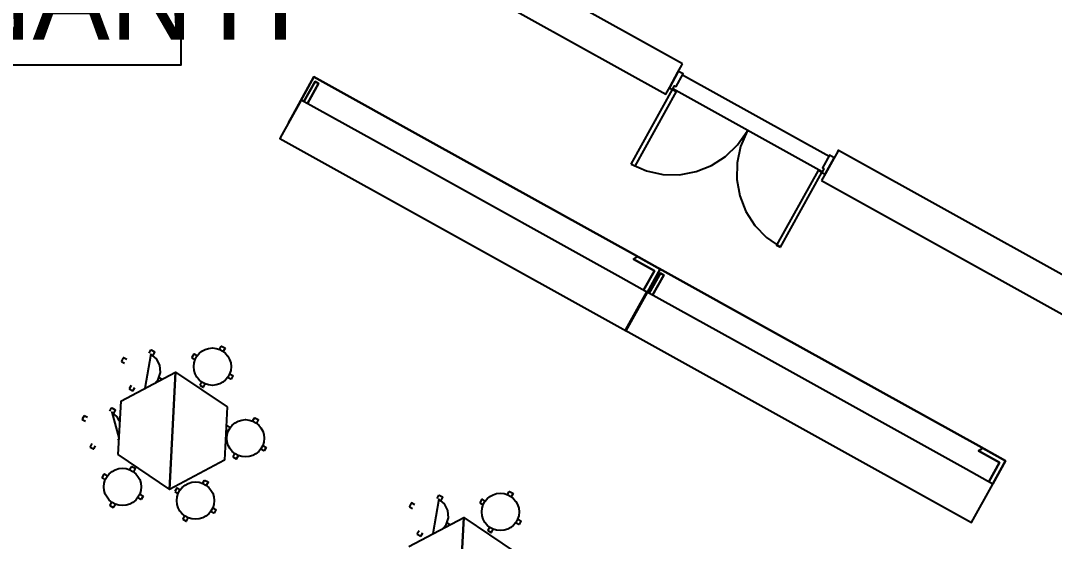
# Model space of a CAD drawing. Header units: metres. Extents: x 2.3 to 42.8, y 0.9 to 31.9.
# Drawn here: x 18.108 to 21.921, y 3.992 to 5.913 of the extents above; entities that cross this region are included whole.
import ezdxf

# ---------------------------------------------------------------- set-up
doc = ezdxf.new("R2010")
doc.units = ezdxf.units.M
for name, color, linetype in [('ARREDI', 9, 'Continuous'), ('PARETI_STRUTTURE', 7, 'Continuous'), ('WAYFINDING_RIQUADRI', 7, 'Continuous'), ('WAYFINDING_TESTI', 7, 'Continuous')]:
    doc.layers.add(name, color=color, linetype=linetype)

msp = doc.modelspace()

# ---------------------------------------------------------------- linework, layer by layer
at = {"layer": 'ARREDI'}
for points in [[(19.0957, 5.5355), (19.1126, 5.5659), (19.1899, 5.7051), (19.6302, 5.4607), (20.3686, 5.0507), (19.6302, 5.4607), (19.1899, 5.7051), (19.1126, 5.5659)], [(19.1531, 5.614), (19.1942, 5.6879), (19.2066, 5.681), (19.1656, 5.6071), (19.2066, 5.681), (19.1942, 5.6879)], [(20.3218, 4.9651), (19.5833, 5.3752), (19.1431, 5.6196), (19.0657, 5.4804), (19.0644, 5.4779), (20.3421, 4.7684), (20.4208, 4.9101)], [(20.3218, 4.9651), (19.5833, 5.3752), (19.1431, 5.6196), (19.0657, 5.4804), (19.0644, 5.4779), (20.3421, 4.7684), (20.4208, 4.9101)], [(20.406, 4.9184), (20.4458, 4.9901), (20.3682, 5.0332), (20.376, 5.0376), (20.3834, 5.0424), (20.376, 5.0376), (20.3682, 5.0332), (20.4458, 4.9901)], [(20.3686, 5.0507), (20.4677, 4.9957), (20.4203, 4.9104), (20.4677, 4.9957)], [(20.3834, 5.0424), (20.4675, 4.9958), (20.4201, 4.9105), (20.4675, 4.9958)], [(20.4636, 4.9979), (20.9038, 4.7535), (21.6423, 4.3435), (20.9038, 4.7535)], [(20.4268, 4.9068), (20.4678, 4.9807), (20.4803, 4.9738), (20.4393, 4.8999), (20.4803, 4.9738), (20.4678, 4.9807)], [(21.5954, 4.2579), (20.857, 4.668), (20.4167, 4.9124), (20.3394, 4.7732), (20.338, 4.7707), (21.6158, 4.0612), (21.6945, 4.2029)], [(21.5954, 4.2579), (20.857, 4.668), (20.4167, 4.9124), (20.3394, 4.7732), (20.338, 4.7707), (21.6158, 4.0612), (21.6945, 4.2029)], [(21.6797, 4.2112), (21.7195, 4.2829), (21.6419, 4.326), (21.6496, 4.3304), (21.6571, 4.3352), (21.6496, 4.3304), (21.6419, 4.326), (21.7195, 4.2829)], [(21.6423, 4.3435), (21.7413, 4.2885), (21.694, 4.2032), (21.7413, 4.2885)], [(21.6571, 4.3352), (21.7411, 4.2886), (21.6938, 4.2033), (21.7411, 4.2886)]]:
    msp.add_lwpolyline(points, close=True, dxfattribs=at)
for points in [[(18.5813, 4.686), (18.5879, 4.6978)], [(18.5879, 4.6978), (18.5889, 4.6981)], [(18.5889, 4.6981), (18.6013, 4.6912)], [(18.6013, 4.6912), (18.6016, 4.6901)], [(18.8415, 4.6997), (18.848, 4.7114)], [(18.848, 4.7114), (18.8491, 4.7117)], [(18.8491, 4.7117), (18.8615, 4.7049)], [(18.8618, 4.7038), (18.8553, 4.6921)], [(18.8615, 4.7049), (18.8618, 4.7038)], [(18.4862, 4.6687), (18.4793, 4.6563)], [(18.4793, 4.6563), (18.4796, 4.6552)], [(18.4796, 4.6552), (18.4913, 4.6487)], [(18.4873, 4.669), (18.4862, 4.6687)], [(18.499, 4.6625), (18.4873, 4.669)], [(18.604, 4.5757), (18.6152, 4.5889), (18.6235, 4.6145), (18.6213, 4.6413), (18.609, 4.6652), (18.5884, 4.6826), (18.5659, 4.5554)], [(18.6016, 4.6901), (18.5951, 4.6784)], [(18.7463, 4.6824), (18.7395, 4.67)], [(18.7395, 4.67), (18.7398, 4.6689)], [(18.7398, 4.6689), (18.7515, 4.6624)], [(18.7474, 4.6827), (18.7463, 4.6824)], [(18.7591, 4.6762), (18.7474, 4.6827)], [(18.4768, 4.5082), (18.6796, 4.6157), (18.6567, 4.1832), (18.6796, 4.6157), (18.87, 4.4874)], [(18.6137, 4.5808), (18.611, 4.5823)], [(18.6187, 4.596), (18.6303, 4.5896)], [(18.7751, 4.58), (18.7685, 4.5683)], [(18.8829, 4.5894), (18.8712, 4.5959)], [(18.8788, 4.6097), (18.8906, 4.6032)], [(18.884, 4.5897), (18.8829, 4.5894)], [(18.8909, 4.6021), (18.884, 4.5897)], [(18.8906, 4.6032), (18.8909, 4.6021)], [(18.5149, 4.5664), (18.5084, 4.5546)], [(18.5084, 4.5546), (18.5087, 4.5536)], [(18.5087, 4.5536), (18.5211, 4.5467)], [(18.5211, 4.5467), (18.5221, 4.547)], [(18.5221, 4.547), (18.5287, 4.5587)], [(18.7685, 4.5683), (18.7688, 4.5672)], [(18.7688, 4.5672), (18.7812, 4.5604)], [(18.7812, 4.5603), (18.7823, 4.5607)], [(18.7823, 4.5607), (18.7888, 4.5724)], [(18.4768, 4.5082), (18.4664, 4.3116)], [(18.4368, 4.4718), (18.4433, 4.4835)], [(18.4433, 4.4835), (18.4443, 4.4838)], [(18.4729, 4.4344), (18.4644, 4.4509), (18.4439, 4.4683), (18.4696, 4.3734)], [(18.4443, 4.4838), (18.4567, 4.4769)], [(18.457, 4.4758), (18.4505, 4.4641)], [(18.4567, 4.4769), (18.457, 4.4758)], [(18.87, 4.4874), (18.8595, 4.2908)], [(18.3416, 4.4544), (18.3347, 4.442)], [(18.3347, 4.442), (18.335, 4.4409)], [(18.335, 4.4409), (18.3467, 4.4344)], [(18.3427, 4.4547), (18.3416, 4.4544)], [(18.3544, 4.4482), (18.3427, 4.4547)], [(18.9637, 4.4353), (18.9702, 4.4471)], [(18.9702, 4.4471), (18.9713, 4.4474)], [(18.9713, 4.4474), (18.9836, 4.4405)], [(18.984, 4.4394), (18.9774, 4.4277)], [(18.9837, 4.4405), (18.984, 4.4394)], [(18.8655, 4.4026), (18.8737, 4.398)], [(18.8685, 4.418), (18.8661, 4.4135)], [(18.8696, 4.4183), (18.8685, 4.418)], [(18.8813, 4.4118), (18.8696, 4.4183)], [(18.3703, 4.3521), (18.3638, 4.3403)], [(18.4693, 4.3664), (18.4664, 4.368)], [(18.3638, 4.3403), (18.3641, 4.3393)], [(18.3641, 4.3393), (18.3765, 4.3324)], [(18.3765, 4.3324), (18.3776, 4.3327)], [(18.3776, 4.3327), (18.3841, 4.3444)], [(18.4663, 4.3116), (18.6567, 4.1832)], [(18.8972, 4.3156), (18.8907, 4.3039)], [(19.0051, 4.325), (18.9934, 4.3316)], [(19.001, 4.3453), (19.0127, 4.3388)], [(19.0062, 4.3253), (19.0051, 4.325)], [(19.013, 4.3377), (19.0062, 4.3253)], [(19.0127, 4.3388), (19.013, 4.3377)], [(18.8595, 4.2908), (18.6567, 4.1833)], [(18.8907, 4.3039), (18.891, 4.3028)], [(18.891, 4.3028), (18.9034, 4.296)], [(18.9034, 4.296), (18.9045, 4.2963)], [(18.9045, 4.2963), (18.911, 4.308)], [(18.4147, 4.2388), (18.4079, 4.2264)], [(18.4158, 4.2391), (18.4147, 4.2388)], [(18.4275, 4.2326), (18.4158, 4.2391)], [(18.5099, 4.2561), (18.5164, 4.2678)], [(18.5164, 4.2678), (18.5175, 4.2681)], [(18.5175, 4.2681), (18.5299, 4.2613)], [(18.5302, 4.2602), (18.5237, 4.2485)], [(18.5299, 4.2613), (18.5302, 4.2602)], [(18.4079, 4.2264), (18.4082, 4.2253)], [(18.4082, 4.2253), (18.4199, 4.2188)], [(18.7791, 4.2055), (18.7856, 4.2173)], [(18.7856, 4.2173), (18.7866, 4.2176)], [(18.7866, 4.2176), (18.799, 4.2107)], [(18.7993, 4.2096), (18.7928, 4.1979)], [(18.799, 4.2107), (18.7993, 4.2096)], [(18.5472, 4.1661), (18.5589, 4.1596)], [(18.5593, 4.1585), (18.5524, 4.1461)], [(18.5589, 4.1596), (18.5593, 4.1585)], [(18.6839, 4.1882), (18.677, 4.1758)], [(18.677, 4.1758), (18.6773, 4.1747)], [(18.6773, 4.1747), (18.689, 4.1682)], [(18.685, 4.1885), (18.6839, 4.1882)], [(18.6967, 4.182), (18.685, 4.1885)], [(19.6439, 4.1501), (19.6504, 4.1618)], [(19.6504, 4.1619), (19.6515, 4.1622)], [(19.6515, 4.1622), (19.6638, 4.1553)], [(19.904, 4.1638), (19.9105, 4.1755)], [(19.9105, 4.1755), (19.9116, 4.1758)], [(19.9116, 4.1758), (19.924, 4.169)], [(19.9243, 4.1679), (19.9178, 4.1562)], [(19.924, 4.169), (19.9243, 4.1679)], [(18.4434, 4.1364), (18.4369, 4.1247)], [(18.4369, 4.1247), (18.4372, 4.1236)], [(18.4372, 4.1236), (18.4496, 4.1167)], [(18.4507, 4.1171), (18.4572, 4.1288)], [(18.5513, 4.1458), (18.5396, 4.1523)], [(18.5524, 4.1461), (18.5513, 4.1458)], [(19.5487, 4.1328), (19.5418, 4.1204)], [(19.5418, 4.1204), (19.5421, 4.1193)], [(19.5421, 4.1193), (19.5539, 4.1128)], [(19.5498, 4.1331), (19.5487, 4.1328)], [(19.5615, 4.1266), (19.5498, 4.1331)], [(19.6665, 4.0397), (19.6778, 4.053), (19.686, 4.0786), (19.6838, 4.1054), (19.6715, 4.1293), (19.651, 4.1467), (19.6284, 4.0195)], [(19.6642, 4.1542), (19.6576, 4.1425)], [(19.6638, 4.1553), (19.6642, 4.1542)], [(19.8089, 4.1465), (19.802, 4.1341)], [(19.802, 4.1341), (19.8023, 4.133)], [(19.8023, 4.133), (19.814, 4.1265)], [(19.8099, 4.1468), (19.8089, 4.1465)], [(19.8217, 4.1402), (19.8099, 4.1468)], [(18.4496, 4.1167), (18.4507, 4.117)], [(18.7126, 4.0858), (18.7061, 4.0741)], [(18.8205, 4.0952), (18.8087, 4.1018)], [(18.8164, 4.1155), (18.8281, 4.109)], [(18.8215, 4.0955), (18.8205, 4.0952)], [(18.8284, 4.1079), (18.8215, 4.0955)], [(18.8281, 4.109), (18.8284, 4.1079)], [(18.7061, 4.0741), (18.7064, 4.073)], [(18.7064, 4.073), (18.7188, 4.0662)], [(18.7188, 4.0662), (18.7199, 4.0665)], [(18.7199, 4.0665), (18.7264, 4.0782)], [(19.5393, 3.9723), (19.7422, 4.0798), (19.7192, 3.6473), (19.7422, 4.0798), (19.9325, 3.9514)], [(19.6762, 4.0449), (19.6736, 4.0463)], [(19.6812, 4.0601), (19.6928, 4.0537)], [(19.8376, 4.0441), (19.8311, 4.0324)], [(19.9454, 4.0535), (19.9337, 4.06)], [(19.9414, 4.0738), (19.9531, 4.0673)], [(19.9465, 4.0538), (19.9454, 4.0535)], [(19.9534, 4.0662), (19.9465, 4.0538)], [(19.9531, 4.0673), (19.9534, 4.0662)], [(19.5774, 4.0304), (19.5709, 4.0187)], [(19.5709, 4.0187), (19.5712, 4.0176)], [(19.5712, 4.0176), (19.5836, 4.0108)], [(19.5836, 4.0108), (19.5847, 4.0111)], [(19.5847, 4.0111), (19.5912, 4.0228)], [(19.8311, 4.0324), (19.8314, 4.0313)], [(19.8314, 4.0313), (19.8438, 4.0244)], [(19.8438, 4.0244), (19.8448, 4.0247)], [(19.8448, 4.0247), (19.8513, 4.0365)]]:
    msp.add_lwpolyline(points, dxfattribs=at)
for centre in [(18.8152, 4.636), (18.9373, 4.3717), (18.4835, 4.1924), (18.7527, 4.1419), (19.8777, 4.1001)]:
    msp.add_circle(centre, 0.0689, dxfattribs=at)
at = {"layer": 'PARETI_STRUTTURE'}
for points in [[(20.55, 5.7538), (19.6257, 6.267)], [(19.4776, 6.2029), (20.4879, 5.642), (20.5022, 5.6678)], [(20.5007, 5.665), (20.5127, 5.6583), (20.5204, 5.6721), (20.5256, 5.6692), (20.5515, 5.716), (20.5343, 5.7256)], [(20.5022, 5.6678), (20.5328, 5.7229)], [(20.5328, 5.7229), (20.5022, 5.6678)], [(20.5328, 5.7229), (20.5471, 5.7487)], [(20.5471, 5.7487), (20.55, 5.7538)], [(20.55, 5.7133), (21.0905, 5.4132)], [(20.3598, 5.3829), (20.5127, 5.6583)], [(20.5265, 5.6507), (20.3736, 5.3753), (20.3598, 5.3829)], [(20.5127, 5.6583), (20.5265, 5.6507)], [(21.065, 5.3553), (20.5143, 5.6611)], [(20.3598, 5.3829), (20.4165, 5.3584), (20.4769, 5.3454), (20.5386, 5.3444), (20.5993, 5.3555), (20.6568, 5.3782), (20.7087, 5.4117), (20.753, 5.4546), (20.7881, 5.5054), (20.7636, 5.4488), (20.7506, 5.3884), (20.7496, 5.3267), (20.7607, 5.2659), (20.7834, 5.2085), (20.8169, 5.1566), (20.8598, 5.1123), (20.9106, 5.0771)], [(21.1092, 5.4064), (21.092, 5.416), (21.066, 5.3691), (21.0712, 5.3663), (21.0635, 5.3525), (21.0756, 5.3458)], [(21.122, 5.4295), (21.1077, 5.4037)], [(21.122, 5.4295), (21.1249, 5.4346), (22.3836, 4.7358), (22.3807, 4.7306)], [(21.1077, 5.4037), (21.0771, 5.3486)], [(21.0771, 5.3486), (21.1077, 5.4037)], [(21.0635, 5.3525), (21.0497, 5.3602), (20.8968, 5.0848), (20.9106, 5.0771)], [(20.9106, 5.0771), (21.0635, 5.3525)], [(21.0771, 5.3486), (21.0628, 5.3228)], [(21.0628, 5.3228), (22.3042, 4.6334)]]:
    msp.add_lwpolyline(points, dxfattribs=at)
at = {"layer": 'WAYFINDING_RIQUADRI'}
msp.add_lwpolyline([(15.7, 5.75), (18.7, 5.75), (18.7, 6.25), (15.7, 6.25)], close=True, dxfattribs=at)

# ---------------------------------------------------------------- texts
at = {"layer": 'WAYFINDING_TESTI', "insert": (17.2, 6), "char_height": 0.32, "attachment_point": 5}
msp.add_mtext('AULA INSEGNANTI', dxfattribs=at)

doc.saveas('drawing.dxf')
